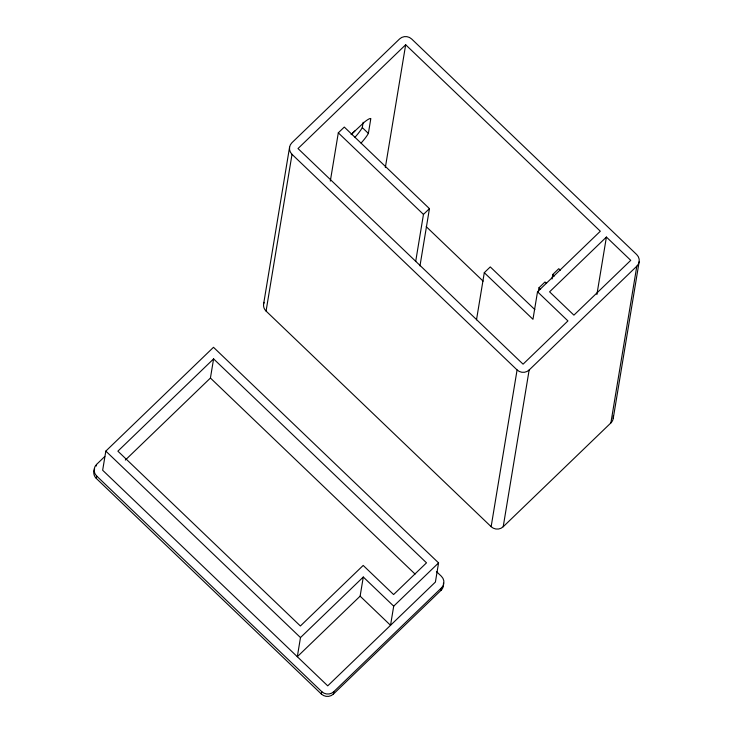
<?xml version="1.0" encoding="UTF-8"?>
<svg xmlns="http://www.w3.org/2000/svg" width="733" height="733" viewBox="0 0 733 733"><rect width="100%" height="100%" fill="white"/><g stroke="black" fill="none" stroke-linecap="round" stroke-linejoin="round"><path stroke-width="1.1" d="M96.307 466.014L96.573 464.42L104.792 456.494M443.419 583.193A8.539 8.191 9.4 0 1 441.083 590.267L333.414 694.069A8.539 8.191 9.4 0 1 321.347 694.014L96.28 478.411L96.674 476.019A8.539 8.191 9.4 0 1 96.573 464.42M105.827 451.107L102.657 470.247L327.724 685.85L435.402 582.048L438.572 562.898L213.495 347.295L105.827 451.107L300.484 637.573L297.314 656.713L360.123 596.158L363.293 577.018L393.703 606.154L390.533 625.295L360.123 596.158M125.352 460.058L210.426 378.036L213.596 358.886L426.505 562.834L393.603 594.555L363.192 565.427L300.383 625.982L117.885 451.161L213.596 358.886M263.614 303.984L289.562 147.241M266.07 311.076L292.018 154.333A8.539 8.191 9.4 0 1 291.917 142.733L399.586 38.931A8.539 8.191 9.4 0 1 411.653 38.986L636.72 254.589A8.539 8.191 9.4 0 1 636.821 266.18L610.873 422.932L503.205 526.743A8.539 8.191 9.4 0 1 491.137 526.679L266.07 311.076A8.539 8.191 9.4 0 1 264.054 302.335M330.317 181.097L338.307 132.829L344.29 127.066L429.446 208.639L419.972 265.887M354.992 137.254A17.794 2.932 -46.2 0 0 362.285 127.579L363.165 122.283M361.076 143.082A17.794 2.932 -46.2 0 0 368.369 133.406L370.825 118.572A17.794 2.932 -46.2 0 0 364.567 121.971L351.235 134.441M385.338 167.564L405.67 44.75L600.327 231.225L537.518 291.78L532.964 319.295L484.293 272.685L490.276 266.913L534.824 309.583M321.347 694.014L321.741 691.622L96.674 476.019M333.414 694.069L333.808 691.677L441.486 587.866A8.539 8.191 9.4 0 0 441.385 576.275L436.437 571.538M415.666 261.553L423.463 214.412L429.446 208.639M476.496 319.826L484.293 272.685M441.083 590.267L441.486 587.866M491.137 526.679L517.086 369.936L292.018 154.333M538.279 292.238L539.021 287.739L545.004 281.967L546.58 283.479M503.205 526.743L529.153 369.991L636.821 266.18M552.031 278.971L552.783 274.472L558.757 268.699L560.333 270.211M596.9 294.51L606.411 237.052L630.746 260.352L573.912 315.144L549.585 291.835L606.411 237.052M613.228 418.433L639.176 261.681M405.67 44.75L298.001 148.561L523.069 364.164L567.938 320.917L537.518 291.78M300.484 637.573L363.293 577.018M393.703 606.154L438.572 562.898M552.783 274.472L554.35 275.974M539.021 287.739L540.597 289.242M362.285 127.579L368.369 133.406M338.307 132.829L423.463 214.412M426.212 226.625L483.12 281.142M210.426 378.036L415.08 574.076M333.808 691.677A8.539 8.191 9.4 0 1 321.741 691.622M96.28 478.411A8.539 8.191 9.4 0 1 94.621 468.882M529.153 369.991A8.539 8.191 9.4 0 1 517.086 369.936M613.209 415.868A8.539 8.191 9.4 0 1 610.873 422.932M351.254 134.643A15.127 2.492 -46.2 0 1 354.974 130.841"/></g></svg>
